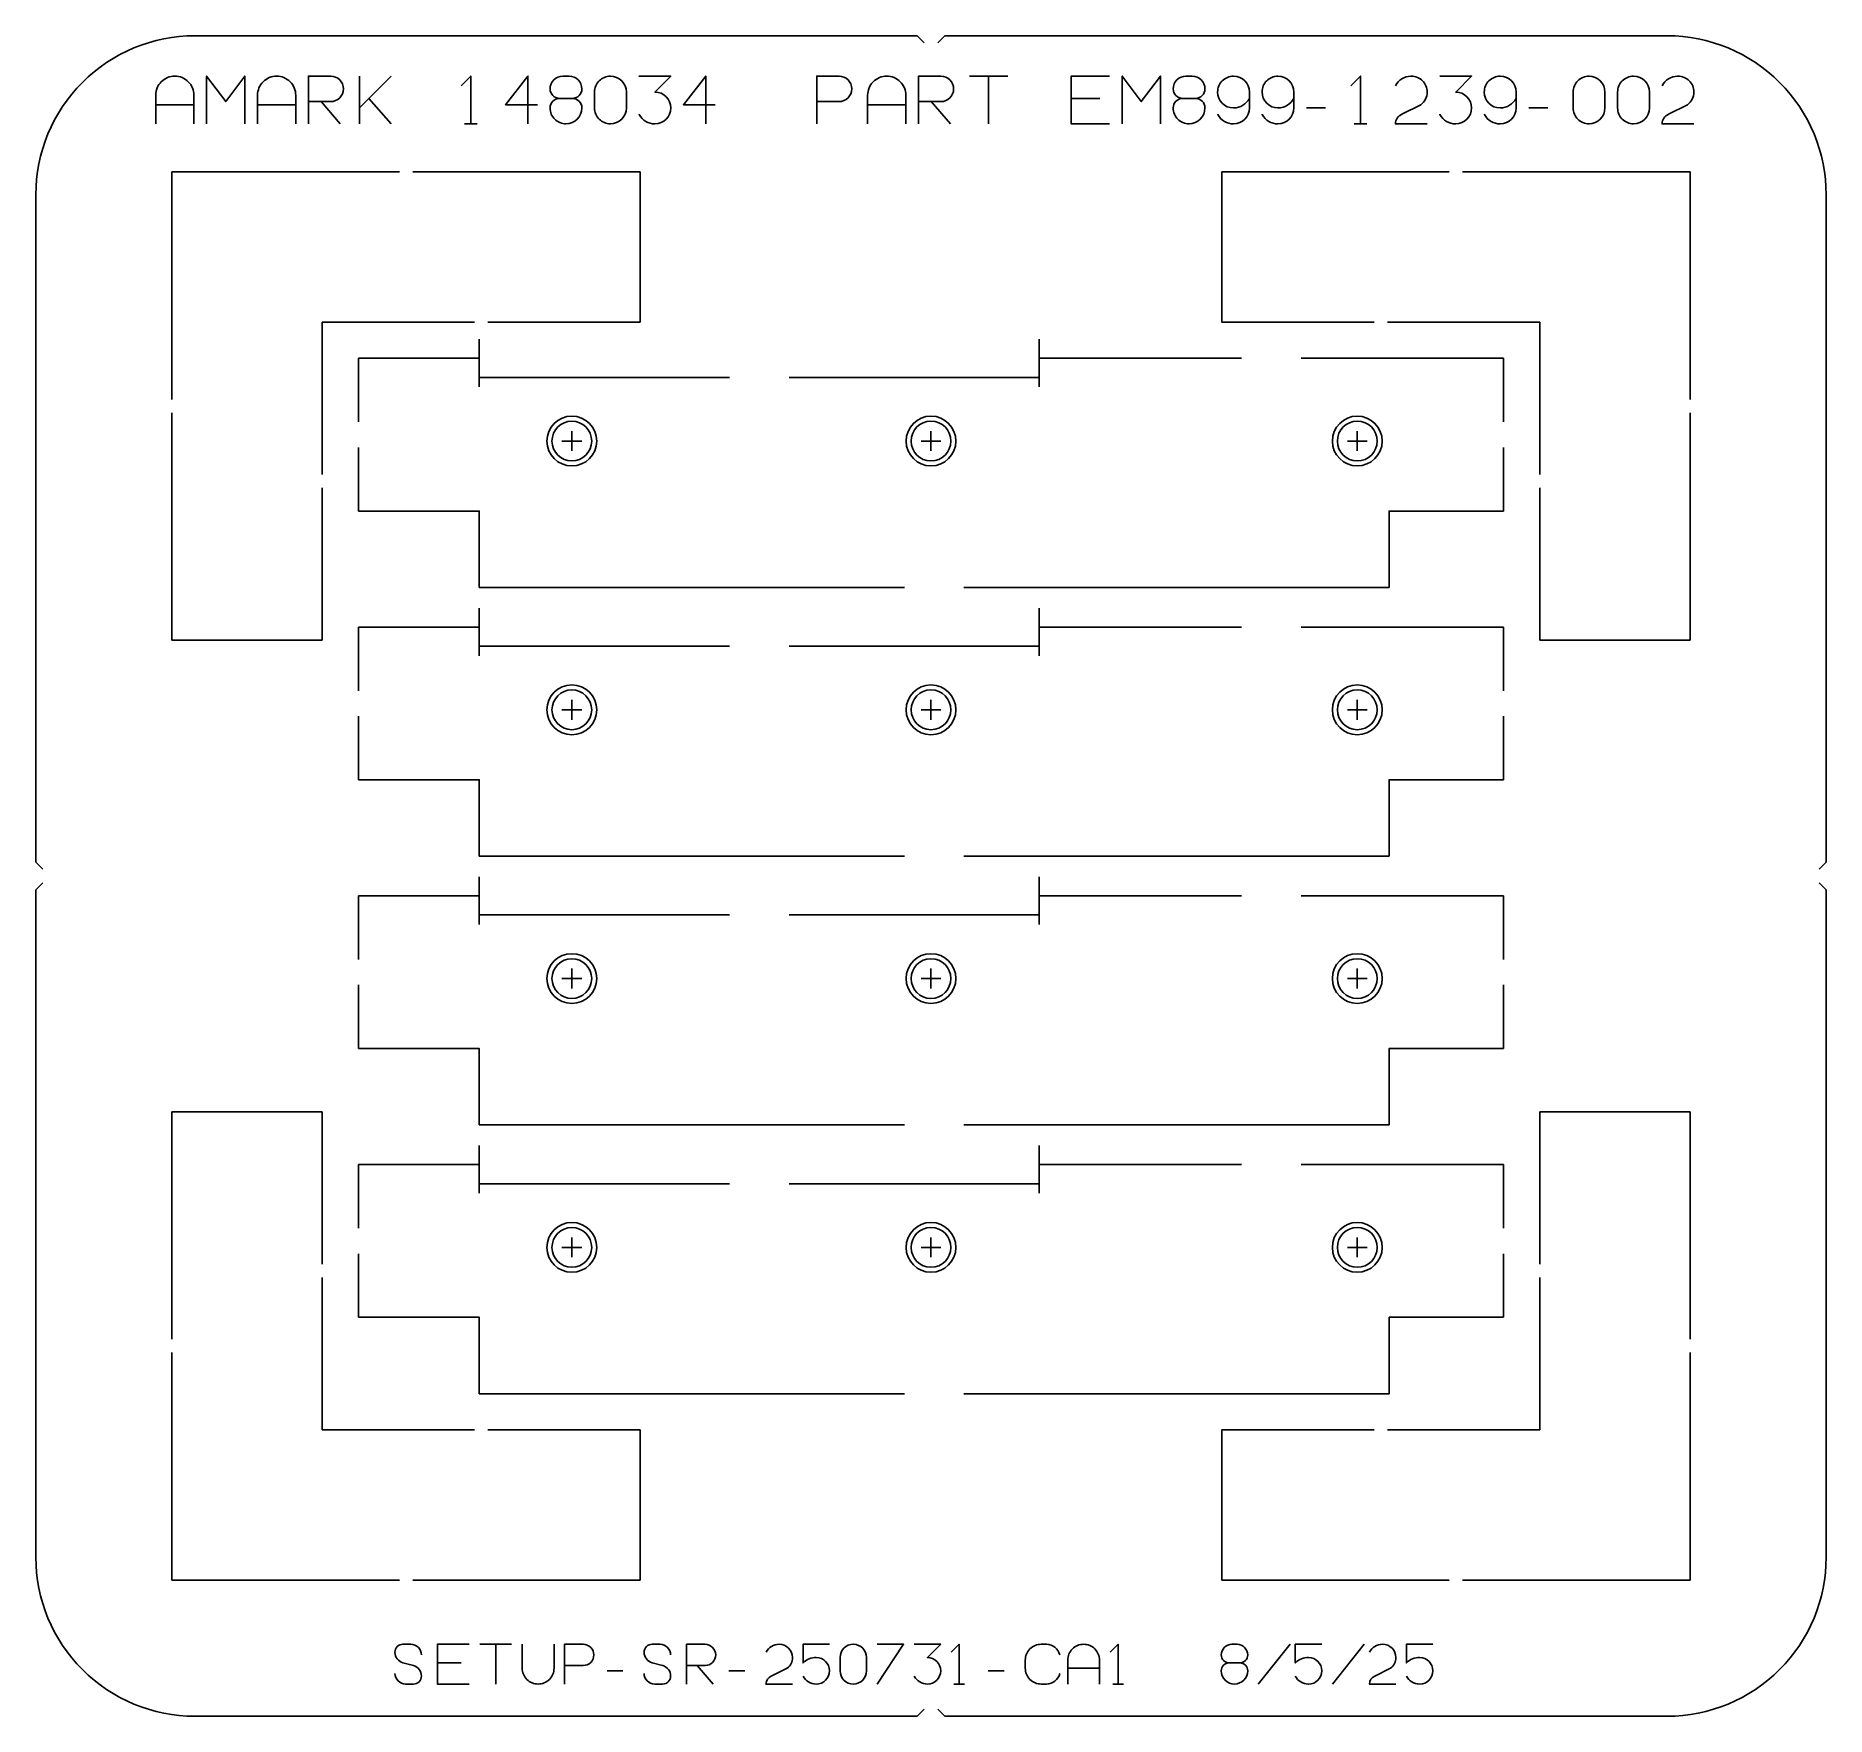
# Model space of a CAD drawing. Extents: x -0.01 to 5.61, y -0.01 to 5.27.
import ezdxf

# ---------------------------------------------------------------- set-up
doc = ezdxf.new("R2010")
doc.units = 0

msp = doc.modelspace()

# ---------------------------------------------------------------- linework, layer by layer
at = {"layer": 'A', "color": 1}
for p, q in [((0.414, 4.126), (0.414, 4.841)), ((0.414, 4.841), (1.129, 4.841)), ((1.171, 4.841), (1.886, 4.841)), ((1.886, 4.841), (1.886, 4.369)), ((4.429, 4.841), (3.714, 4.841)), ((3.714, 4.841), (3.714, 4.369)), ((5.186, 4.841), (4.471, 4.841)), ((5.186, 4.126), (5.186, 4.841)), ((1.365, 4.369), (0.886, 4.369)), ((0.886, 4.369), (0.886, 3.89)), ((1.886, 4.369), (1.407, 4.369)), ((3.714, 4.369), (4.193, 4.369)), ((4.235, 4.369), (4.714, 4.369)), ((4.714, 4.369), (4.714, 3.89)), ((0.414, 3.369), (0.414, 4.084)), ((5.186, 3.369), (5.186, 4.084)), ((0.886, 3.848), (0.886, 3.369)), ((4.714, 3.848), (4.714, 3.369)), ((0.886, 3.369), (0.414, 3.369)), ((4.714, 3.369), (5.186, 3.369)), ((0.414, 1.171), (0.414, 1.886)), ((0.414, 1.886), (0.886, 1.886)), ((0.886, 1.886), (0.886, 1.407)), ((5.186, 1.886), (4.714, 1.886)), ((4.714, 1.886), (4.714, 1.407)), ((5.186, 1.171), (5.186, 1.886)), ((0.886, 1.365), (0.886, 0.886)), ((4.714, 1.365), (4.714, 0.886)), ((0.414, 0.414), (0.414, 1.129)), ((5.186, 0.414), (5.186, 1.129)), ((0.886, 0.886), (1.365, 0.886)), ((1.407, 0.886), (1.886, 0.886)), ((1.886, 0.886), (1.886, 0.414)), ((4.193, 0.886), (3.714, 0.886)), ((3.714, 0.886), (3.714, 0.414)), ((4.714, 0.886), (4.235, 0.886)), ((1.129, 0.414), (0.414, 0.414)), ((1.886, 0.414), (1.171, 0.414)), ((3.714, 0.414), (4.429, 0.414)), ((4.471, 0.414), (5.186, 0.414))]:
    msp.add_line(p, q, dxfattribs=at)
at = {"layer": 'BEFGRIP', "color": 110}
for p, q in [((2.756, 5.269), (0.486, 5.269)), ((2.778, 5.247), (2.756, 5.269)), ((2.844, 5.269), (2.822, 5.247)), ((5.114, 5.269), (2.844, 5.269)), ((-0.014, 4.769), (-0.014, 2.6715)), ((5.614, 2.6715), (5.614, 4.769)), ((-0.014, 2.6715), (0.008, 2.6495)), ((5.592, 2.6495), (5.614, 2.6715)), ((0.008, 2.6055), (-0.014, 2.5835)), ((5.614, 2.5835), (5.592, 2.6055)), ((-0.014, 2.5835), (-0.014, 0.486)), ((5.614, 0.486), (5.614, 2.5835)), ((2.756, -0.014), (2.778, 0.008)), ((2.822, 0.008), (2.844, -0.014)), ((0.486, -0.014), (2.756, -0.014)), ((2.844, -0.014), (5.114, -0.014))]:
    msp.add_line(p, q, dxfattribs=at)
at = {"layer": 'BEFGRIP', "color": 94}
for p, q in [((1.1031, 5.1422), (1.0031, 5.0422)), ((1.0031, 4.9922), (1.0031, 5.1422)), ((2.921, 5.1422), (3.041, 5.1422)), ((2.981, 4.9922), (2.981, 5.1422)), ((1.0331, 5.0722), (1.1031, 4.9922)), ((3.3311, 5.0722), (3.2411, 5.0722)), ((0.3629, 5.0522), (0.4829, 5.0522)), ((0.683, 5.0522), (0.803, 5.0522)), ((0.883, 5.0622), (0.943, 4.9922)), ((2.7209, 5.0522), (2.6009, 5.0522)), ((2.801, 5.0622), (2.861, 4.9922)), ((3.9803, 5.0422), (4.0403, 5.0422)), ((4.6789, 5.0422), (4.7389, 5.0422)), ((1.3732, 4.9922), (1.3332, 4.9922)), ((4.13, 4.9922), (4.17, 4.9922)), ((1.4817, 0.212), (1.3817, 0.212)), ((1.4317, 0.0871), (1.4317, 0.212)), ((3.8287, 0.0871), (3.9287, 0.212)), ((4.0616, 0.0871), (4.1616, 0.212)), ((1.3233, 0.1537), (1.2483, 0.1537)), ((1.8318, 0.1287), (1.7818, 0.1287)), ((2.0649, 0.1454), (2.1149, 0.0871)), ((2.1649, 0.1287), (2.2149, 0.1287)), ((2.9799, 0.1287), (3.0299, 0.1287)), ((3.3297, 0.1371), (3.2297, 0.1371)), ((2.8718, 0.0871), (2.9051, 0.0871)), ((3.3714, 0.0871), (3.4047, 0.0871))]:
    msp.add_line(p, q, dxfattribs=at)
at = {"layer": 'BEFGRIP', "color": 5}
for p, q in [((1.38, 4.315), (1.38, 4.165)), ((3.14, 4.165), (3.14, 4.315)), ((1, 4.055), (1, 4.255)), ((1, 4.255), (1.38, 4.255)), ((3.14, 4.255), (3.7763, 4.255)), ((3.9637, 4.255), (4.6, 4.255)), ((4.6, 4.255), (4.6, 4.055)), ((1.38, 4.195), (2.1663, 4.195)), ((2.3538, 4.195), (3.14, 4.195)), ((1, 3.775), (1, 3.975)), ((4.6, 3.975), (4.6, 3.775)), ((2.7162, 3.535), (1.38, 3.535)), ((4.24, 3.535), (2.9037, 3.535)), ((1.38, 3.47), (1.38, 3.32)), ((3.14, 3.32), (3.14, 3.47)), ((1, 3.21), (1, 3.41)), ((1, 3.41), (1.38, 3.41)), ((3.14, 3.41), (3.7763, 3.41)), ((3.9637, 3.41), (4.6, 3.41)), ((4.6, 3.41), (4.6, 3.21)), ((1.38, 3.35), (2.1663, 3.35)), ((2.3538, 3.35), (3.14, 3.35)), ((1, 2.93), (1, 3.13)), ((4.6, 3.13), (4.6, 2.93)), ((2.7162, 2.69), (1.38, 2.69)), ((4.24, 2.69), (2.9037, 2.69)), ((1.38, 2.625), (1.38, 2.475)), ((3.14, 2.475), (3.14, 2.625)), ((1, 2.365), (1, 2.565)), ((1, 2.565), (1.38, 2.565)), ((3.14, 2.565), (3.7763, 2.565)), ((3.9637, 2.565), (4.6, 2.565)), ((4.6, 2.565), (4.6, 2.365)), ((1.38, 2.505), (2.1663, 2.505)), ((2.3538, 2.505), (3.14, 2.505)), ((1, 2.085), (1, 2.285)), ((4.6, 2.285), (4.6, 2.085)), ((2.7162, 1.845), (1.38, 1.845)), ((4.24, 1.845), (2.9037, 1.845)), ((1.38, 1.78), (1.38, 1.63)), ((3.14, 1.63), (3.14, 1.78)), ((1, 1.52), (1, 1.72)), ((1, 1.72), (1.38, 1.72)), ((3.14, 1.72), (3.7763, 1.72)), ((3.9637, 1.72), (4.6, 1.72)), ((4.6, 1.72), (4.6, 1.52)), ((1.38, 1.66), (2.1663, 1.66)), ((2.3538, 1.66), (3.14, 1.66)), ((1, 1.24), (1, 1.44)), ((4.6, 1.44), (4.6, 1.24)), ((2.7162, 1), (1.38, 1)), ((4.24, 1), (2.9037, 1))]:
    msp.add_line(p, q, dxfattribs=at)
at = {"layer": 'BEFGRIP', "color": 2}
for p, q in [((1.671, 4.0262), (1.671, 3.9637)), ((2.8, 4.0262), (2.8, 3.9637)), ((4.14, 4.0262), (4.14, 3.9637)), ((1.7023, 3.995), (1.6398, 3.995)), ((2.8313, 3.995), (2.7688, 3.995)), ((4.1713, 3.995), (4.1088, 3.995)), ((1.671, 3.1812), (1.671, 3.1187)), ((2.8, 3.1812), (2.8, 3.1187)), ((4.14, 3.1812), (4.14, 3.1187)), ((1.7023, 3.15), (1.6398, 3.15)), ((2.8313, 3.15), (2.7688, 3.15)), ((4.1713, 3.15), (4.1088, 3.15)), ((1.671, 2.3363), (1.671, 2.2738)), ((2.8, 2.3363), (2.8, 2.2738)), ((4.14, 2.3363), (4.14, 2.2738)), ((1.7023, 2.305), (1.6398, 2.305)), ((2.8313, 2.305), (2.7688, 2.305)), ((4.1713, 2.305), (4.1088, 2.305)), ((1.671, 1.4913), (1.671, 1.4288)), ((2.8, 1.4913), (2.8, 1.4288)), ((4.14, 1.4913), (4.14, 1.4288)), ((1.7023, 1.46), (1.6398, 1.46)), ((2.8313, 1.46), (2.7688, 1.46)), ((4.1713, 1.46), (4.1088, 1.46))]:
    msp.add_line(p, q, dxfattribs=at)
at = {"layer": 'BEFGRIP', "color": 110}
for points in [[(0.486, 5.269, 0.414214), (-0.014, 4.769)], [(5.614, 4.769, 0.414214), (5.114, 5.269)], [(-0.014, 0.486, 0.414214), (0.486, -0.014)], [(5.114, -0.014, 0.414214), (5.614, 0.486)]]:
    msp.add_lwpolyline(points, format="xyb", dxfattribs=at)
at = {"layer": 'BEFGRIP', "color": 94}
for points in [[(0.4829, 4.9922), (0.4829, 5.0822, 0.414214), (0.4229, 5.1422, 0.414214), (0.3629, 5.0822), (0.3629, 4.9922)], [(0.803, 4.9922), (0.803, 5.0822, 0.414214), (0.743, 5.1422, 0.414214), (0.683, 5.0822), (0.683, 4.9922)], [(0.843, 5.0622), (0.913, 5.0622, 0.414214), (0.953, 5.1022, 0.414273), (0.913, 5.1422), (0.843, 5.1422), (0.843, 4.9922)], [(1.6726, 5.0722, 0.414134), (1.7026, 5.1022, 0.414273), (1.6626, 5.1422), (1.6426, 5.1422, 0.414273), (1.6026, 5.1022, 0.414134), (1.6326, 5.0722), (1.6726, 5.0722, -0.414214), (1.7026, 5.0422, -0.414166), (1.6526, 4.9922, -0.414214), (1.6026, 5.0422, -0.414214), (1.6326, 5.0722)], [(1.7423, 5.0422, 0.414214), (1.7923, 4.9922, 0.414166), (1.8423, 5.0422), (1.8423, 5.0922, 0.414166), (1.7923, 5.1422, 0.414214), (1.7423, 5.0922), (1.7423, 5.0422)], [(1.882, 5.0222), (1.8825, 5.0214, 0.272614), (1.932, 4.9922, 0.414166), (1.982, 5.0422, 0.414118), (1.932, 5.0922), (1.982, 5.1422), (1.882, 5.1422)], [(2.4409, 5.0622), (2.5109, 5.0622, 0.414214), (2.5509, 5.1022, 0.414273), (2.5109, 5.1422), (2.4409, 5.1422), (2.4409, 4.9922)], [(2.6009, 4.9922), (2.6009, 5.0822, -0.414214), (2.6609, 5.1422, -0.414214), (2.7209, 5.0822), (2.7209, 4.9922)], [(2.761, 4.9922), (2.761, 5.1422), (2.831, 5.1422, -0.414273), (2.871, 5.1022, -0.414214), (2.831, 5.0622), (2.761, 5.0622)], [(3.5912, 5.0722, 0.414214), (3.5612, 5.0422, 0.414214), (3.6112, 4.9922, 0.414166), (3.6612, 5.0422, 0.414214), (3.6312, 5.0722), (3.5912, 5.0722, -0.414134), (3.5612, 5.1022, -0.414273), (3.6012, 5.1422), (3.6212, 5.1422, -0.414273), (3.6612, 5.1022, -0.414134), (3.6312, 5.0722)], [(3.7009, 5.0222), (3.7014, 5.0214, 0.272614), (3.7509, 4.9922, 0.414166), (3.8009, 5.0422), (3.8009, 5.0922, 0.414166), (3.7509, 5.1422, 0.414214), (3.7009, 5.0922, 0.414166), (3.7509, 5.0422), (3.7518, 5.0422, 0.272654), (3.8009, 5.0722)], [(3.8406, 5.0222), (3.8411, 5.0214, 0.272614), (3.8906, 4.9922, 0.414166), (3.9406, 5.0422), (3.9406, 5.0922, 0.414166), (3.8906, 5.1422, 0.414214), (3.8406, 5.0922, 0.414166), (3.8906, 5.0422), (3.8915, 5.0422, 0.272654), (3.9406, 5.0722)], [(4.2598, 5.1122, -0.272654), (4.3088, 5.1422), (4.3098, 5.1422, -0.414214), (4.3598, 5.0922, -0.235746), (4.3398, 5.0522), (4.2798, 5.0222, 0.303117), (4.2598, 4.9922), (4.3598, 4.9922)], [(4.3995, 5.0222), (4.3999, 5.0214, 0.272614), (4.4495, 4.9922, 0.414166), (4.4995, 5.0422, 0.414118), (4.4495, 5.0922), (4.4995, 5.1422), (4.3995, 5.1422)], [(4.5392, 5.0222), (4.5397, 5.0214, 0.272614), (4.5892, 4.9922, 0.414166), (4.6392, 5.0422), (4.6392, 5.0922, 0.414166), (4.5892, 5.1422, 0.414214), (4.5392, 5.0922, 0.414166), (4.5892, 5.0422), (4.5901, 5.0422, 0.272654), (4.6392, 5.0722)], [(4.8186, 5.0422, 0.414214), (4.8686, 4.9922, 0.414166), (4.9186, 5.0422), (4.9186, 5.0922, 0.414166), (4.8686, 5.1422, 0.414214), (4.8186, 5.0922), (4.8186, 5.0422)], [(4.9584, 5.0422, 0.414214), (5.0084, 4.9922, 0.414166), (5.0583, 5.0422), (5.0583, 5.0922, 0.414166), (5.0084, 5.1422, 0.414214), (4.9584, 5.0922), (4.9584, 5.0422)], [(5.0981, 5.1122, -0.272654), (5.1471, 5.1422), (5.1481, 5.1422, -0.414214), (5.1981, 5.0922, -0.235746), (5.1781, 5.0522), (5.1181, 5.0222, 0.303117), (5.0981, 4.9922), (5.1981, 4.9922)], [(1.1983, 0.1787, 0.414273), (1.165, 0.212), (1.14, 0.212, 0.414214), (1.115, 0.187), (1.115, 0.1866, 0.329684), (1.14, 0.1537), (1.1733, 0.1454), (1.1737, 0.1453, -0.329766), (1.1983, 0.1121, -0.414214), (1.1733, 0.0871), (1.1483, 0.0871, -0.414214), (1.115, 0.1204)], [(1.6151, 0.212), (1.6151, 0.1371, -0.414214), (1.5651, 0.0871, -0.414214), (1.5151, 0.1371), (1.5151, 0.212)], [(1.6484, 0.1454), (1.7068, 0.1454, 0.414214), (1.7401, 0.1787, 0.414273), (1.7068, 0.212), (1.6484, 0.212), (1.6484, 0.0871)], [(1.9815, 0.1787, 0.414273), (1.9482, 0.212), (1.9232, 0.212, 0.414214), (1.8982, 0.187), (1.8982, 0.1866, 0.329684), (1.9232, 0.1537), (1.9565, 0.1454), (1.957, 0.1453, -0.329766), (1.9815, 0.1121, -0.414214), (1.9565, 0.0871), (1.9315, 0.0871, -0.414214), (1.8982, 0.1204)], [(2.0316, 0.1454), (2.0899, 0.1454, 0.414214), (2.1232, 0.1787, 0.414273), (2.0899, 0.212), (2.0316, 0.212), (2.0316, 0.0871)], [(2.2814, 0.187, -0.272654), (2.3222, 0.2121), (2.323, 0.212, -0.414214), (2.3647, 0.1704, -0.235746), (2.3481, 0.1371), (2.298, 0.1121, 0.303117), (2.2813, 0.0871), (2.3647, 0.0871)], [(2.3978, 0.1121, 0.272654), (2.4387, 0.0871), (2.4394, 0.0871, 0.414118), (2.4811, 0.1287, 0.414166), (2.4394, 0.1704, 0.189879), (2.3982, 0.1542), (2.3978, 0.1537), (2.3978, 0.2121), (2.4811, 0.2121)], [(2.5142, 0.1287, 0.414214), (2.5559, 0.0871, 0.414166), (2.5975, 0.1287), (2.5975, 0.1704, 0.414166), (2.5559, 0.212, 0.414214), (2.5142, 0.1704), (2.5142, 0.1287)], [(2.747, 0.212), (2.8304, 0.212), (2.7887, 0.1704, -0.414118), (2.8304, 0.1287, -0.414166), (2.7887, 0.0871, -0.272614), (2.7474, 0.1114), (2.747, 0.1121)], [(3.2047, 0.1204, -0.349786), (3.1631, 0.0871), (3.1463, 0.0871, -0.414214), (3.0963, 0.1371), (3.0963, 0.1621, -0.414214), (3.1463, 0.212), (3.163, 0.212, -0.34921), (3.2046, 0.1789)], [(3.2297, 0.0871), (3.2297, 0.1621, -0.414214), (3.2797, 0.212, -0.414214), (3.3297, 0.1621), (3.3297, 0.0871)], [(3.7373, 0.1537, 0.414214), (3.7123, 0.1287, 0.414214), (3.754, 0.0871, 0.414166), (3.7956, 0.1287, 0.414214), (3.7706, 0.1537), (3.7373, 0.1537, -0.414134), (3.7123, 0.1787, -0.414273), (3.7456, 0.212), (3.7623, 0.212, -0.414273), (3.7956, 0.1787, -0.414134), (3.7706, 0.1537)], [(4.0285, 0.2121), (3.9452, 0.2121), (3.9452, 0.1537), (3.9456, 0.1542, -0.189879), (3.9868, 0.1704, -0.414166), (4.0285, 0.1287, -0.414118), (3.9868, 0.0871), (3.9861, 0.0871, -0.272654), (3.9452, 0.1121)], [(4.178, 0.187, -0.272654), (4.2189, 0.2121), (4.2197, 0.212, -0.414214), (4.2614, 0.1704, -0.235746), (4.2447, 0.1371), (4.1947, 0.1121, 0.303117), (4.178, 0.0871), (4.2614, 0.0871)], [(4.2944, 0.1121, 0.272654), (4.3353, 0.0871), (4.3361, 0.0871, 0.414118), (4.3778, 0.1287, 0.414166), (4.3361, 0.1704, 0.189879), (4.2949, 0.1542), (4.2944, 0.1537), (4.2944, 0.2121), (4.3778, 0.2121)]]:
    msp.add_lwpolyline(points, format="xyb", dxfattribs=at)
for points in [[(0.643, 4.9922), (0.643, 5.1422), (0.583, 5.0622), (0.523, 5.1422), (0.523, 4.9922)], [(1.3532, 4.9922), (1.3532, 5.1422), (1.3232, 5.1122)], [(1.5629, 5.0522), (1.4629, 5.0522), (1.5329, 5.1422), (1.5329, 4.9922)], [(2.0917, 4.9922), (2.0917, 5.1422), (2.0217, 5.0522), (2.1217, 5.0522)], [(3.3611, 5.1422), (3.2411, 5.1422), (3.2411, 4.9922), (3.3611, 4.9922)], [(3.4011, 4.9922), (3.4011, 5.1422), (3.4611, 5.0622), (3.5211, 5.1422), (3.5211, 4.9922)], [(4.15, 4.9922), (4.15, 5.1422), (4.12, 5.1122)], [(1.3483, 0.212), (1.2483, 0.212), (1.2483, 0.0871), (1.3483, 0.0871)], [(2.6306, 0.0871), (2.714, 0.212), (2.6306, 0.212)], [(2.8885, 0.0871), (2.8885, 0.212), (2.8635, 0.187)], [(3.388, 0.0871), (3.388, 0.212), (3.363, 0.187)]]:
    msp.add_lwpolyline(points, dxfattribs=at)
at = {"layer": 'BEFGRIP', "color": 5}
for points in [[(1.38, 3.535), (1.38, 3.775), (1, 3.775)], [(4.6, 3.775), (4.24, 3.775), (4.24, 3.535)], [(1.38, 2.69), (1.38, 2.93), (1, 2.93)], [(4.6, 2.93), (4.24, 2.93), (4.24, 2.69)], [(1.38, 1.845), (1.38, 2.085), (1, 2.085)], [(4.6, 2.085), (4.24, 2.085), (4.24, 1.845)], [(1.38, 1), (1.38, 1.24), (1, 1.24)], [(4.6, 1.24), (4.24, 1.24), (4.24, 1)]]:
    msp.add_lwpolyline(points, dxfattribs=at)
at = {"layer": 'BEFGRIP', "color": 92}
for centre in [(1.671, 3.995), (2.8, 3.995), (4.14, 3.995), (1.671, 3.15), (2.8, 3.15), (4.14, 3.15), (1.671, 2.305), (2.8, 2.305), (4.14, 2.305), (1.671, 1.46), (2.8, 1.46), (4.14, 1.46)]:
    msp.add_circle(centre, 0.0783, dxfattribs=at)
at = {"layer": 'BEFGRIP', "color": 2}
for centre in [(1.671, 3.995), (2.8, 3.995), (4.14, 3.995), (1.671, 3.15), (2.8, 3.15), (4.14, 3.15), (1.671, 2.305), (2.8, 2.305), (4.14, 2.305), (1.671, 1.46), (2.8, 1.46), (4.14, 1.46)]:
    msp.add_circle(centre, 0.0625, dxfattribs=at)

doc.saveas('drawing.dxf')
